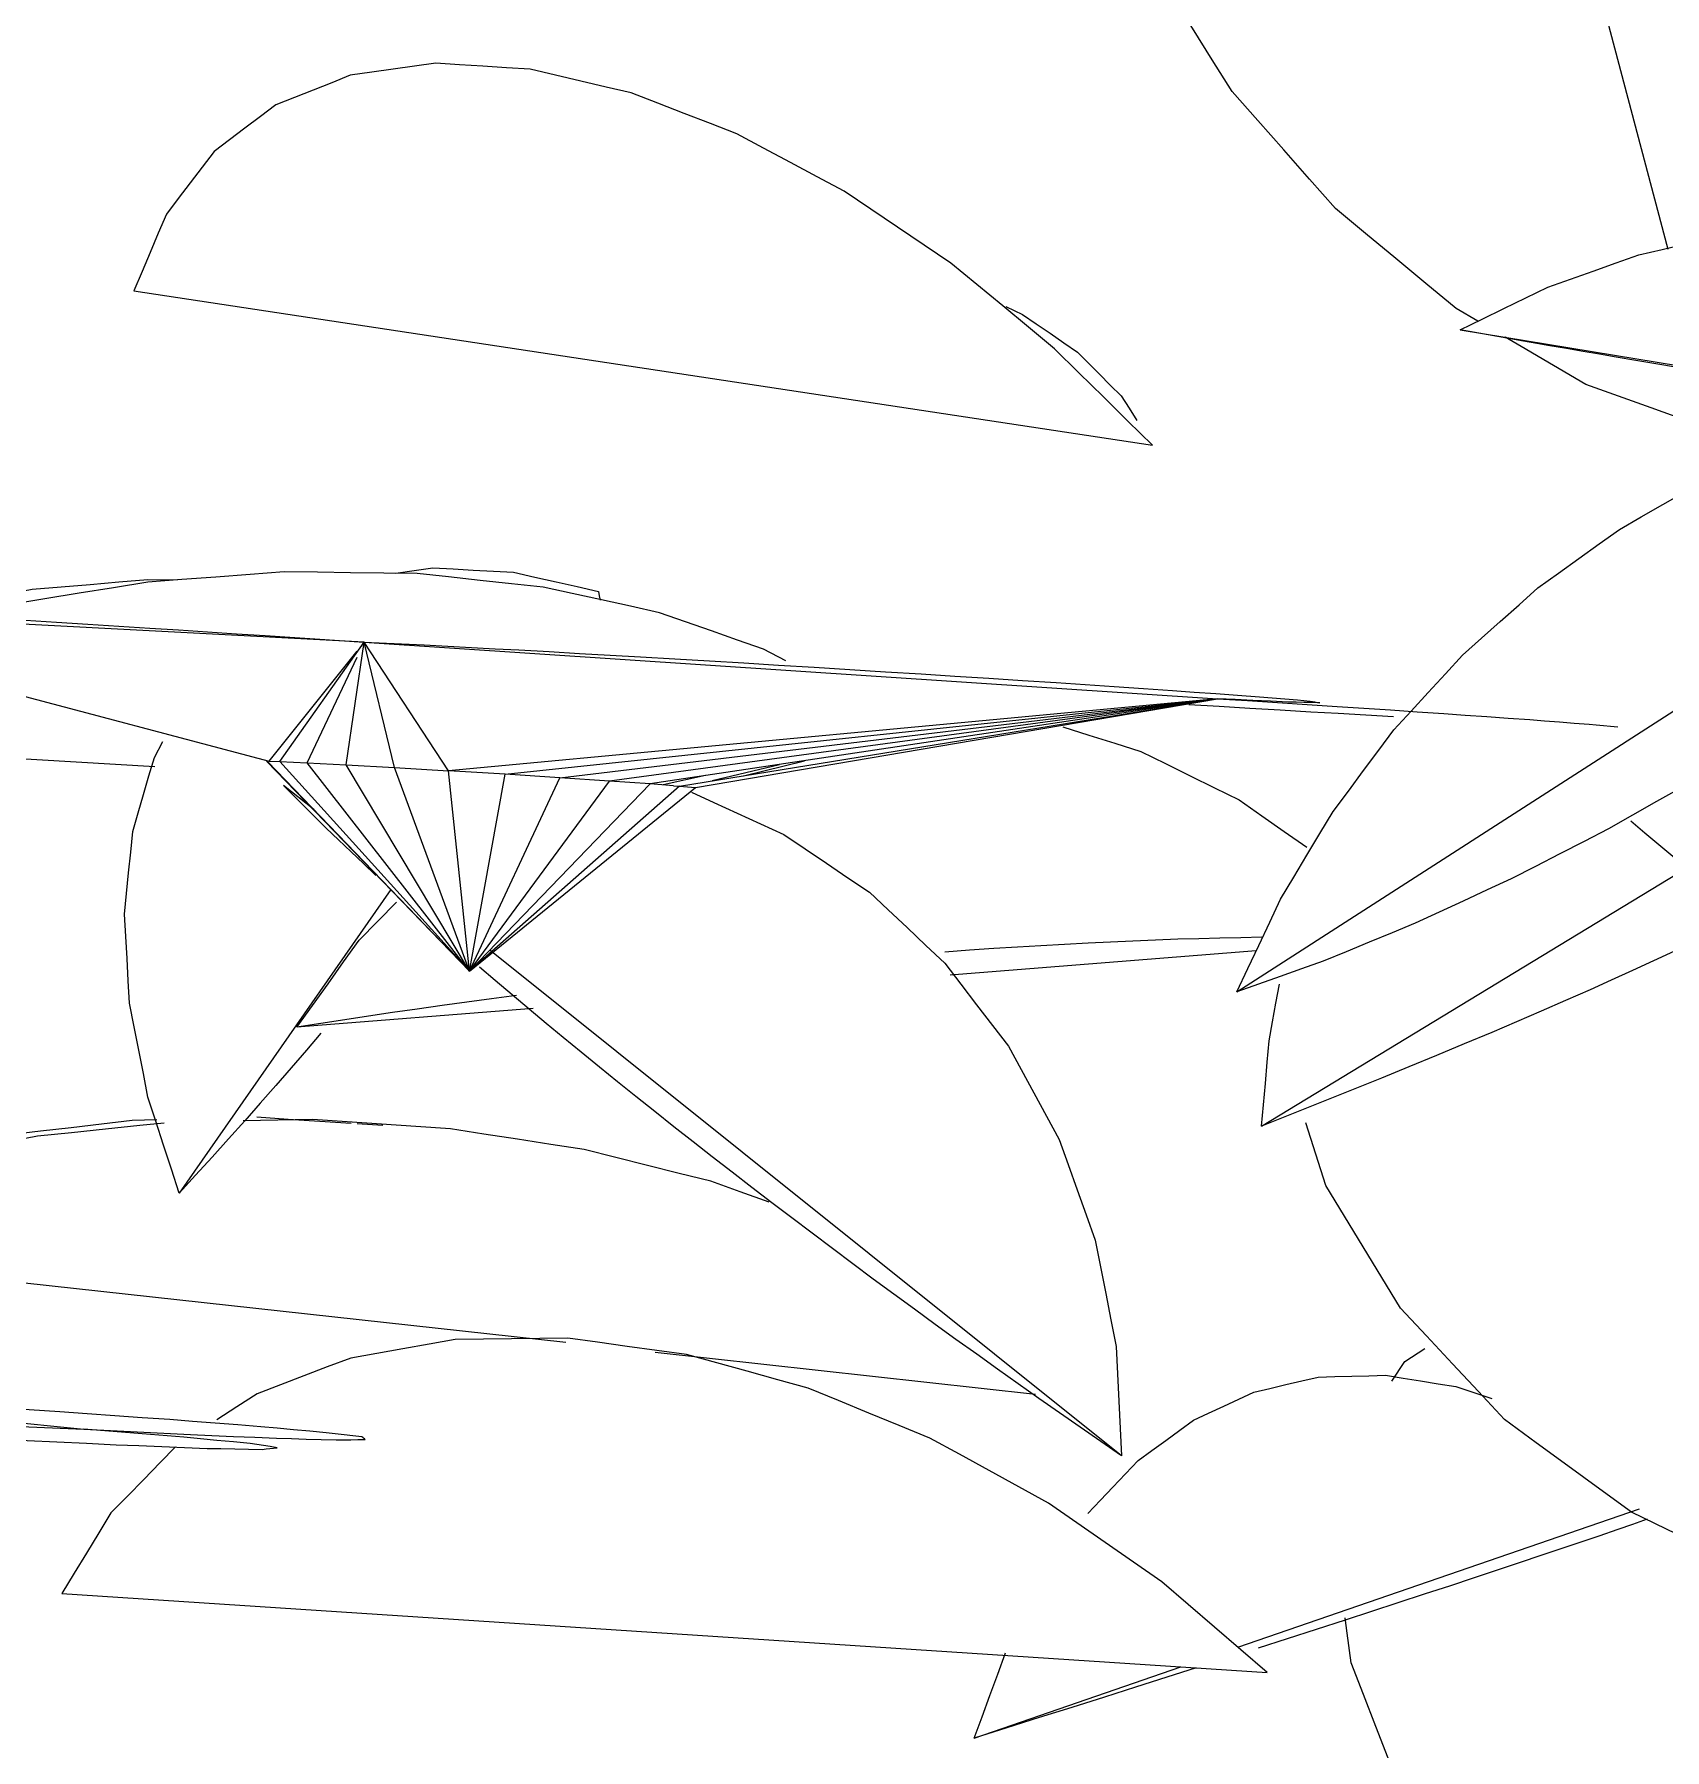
# Model space of a CAD drawing. Header units: metres. Extents: x 13.9 to 26.7, y -0.2 to 3.2.
# Drawn here: x 17.3072 to 17.3704, y 2.7851 to 2.8517 of the extents above; entities that cross this region are included whole.
import ezdxf

# ---------------------------------------------------------------- set-up
doc = ezdxf.new("R2010")
doc.units = ezdxf.units.M
doc.layers.add('Importações nas famílias', color=10, linetype='Continuous', lineweight=5)
doc.layers.add('Vegetação', color=7, linetype='Continuous', lineweight=5)

# ---------------------------------------------------------------- blocks, each defined once
blk = doc.blocks.new('Planta_pergolado_12200 - plantas pergolado_skp_Component_17-V1812-Corte 1')
at = {"layer": 'Importações nas famílias'}
for p in [(17.281446, 2.798818), (17.293913, 2.799116)]:
    blk.add_line(p, (17.30908, 2.797577), dxfattribs=at)
at = {"layer": 'Importações nas famílias', "flags": 128}
for points in [[(17.308149, 2.798252), (17.306968, 2.798329), (17.305787, 2.798407), (17.304606, 2.798484), (17.303425, 2.798561)], [(17.31242, 2.797949), (17.311352, 2.798025), (17.310284, 2.7981), (17.309217, 2.798176), (17.308149, 2.798252)], [(17.315946, 2.797673), (17.315065, 2.797742), (17.314183, 2.797811), (17.313302, 2.79788), (17.31242, 2.797949)], [(17.305733, 2.797201), (17.306886, 2.797144), (17.308038, 2.797088), (17.309191, 2.797031), (17.310344, 2.796974)], [(17.30908, 2.797577), (17.310115, 2.797525), (17.31115, 2.797473), (17.312185, 2.797421), (17.313219, 2.797369)], [(17.312962, 2.797268), (17.311992, 2.797345), (17.311021, 2.797422), (17.310051, 2.797499), (17.30908, 2.797577)], [(17.315536, 2.797022), (17.314893, 2.797084), (17.314249, 2.797145), (17.313606, 2.797207), (17.312962, 2.797268)], [(17.313219, 2.797369), (17.314055, 2.797334), (17.31489, 2.797299), (17.315725, 2.797263), (17.31656, 2.797228)], [(17.318488, 2.797443), (17.317853, 2.797501), (17.317217, 2.797558), (17.316582, 2.797616), (17.315946, 2.797673)], [(17.31656, 2.797228), (17.317139, 2.797212), (17.317717, 2.797196), (17.318295, 2.79718), (17.318874, 2.797164)], [(17.319872, 2.797275), (17.319526, 2.797317), (17.31918, 2.797359), (17.318834, 2.797401), (17.318488, 2.797443)], [(17.320004, 2.797179), (17.319971, 2.797203), (17.319938, 2.797227), (17.319905, 2.797251), (17.319872, 2.797275)], [(17.310344, 2.796974), (17.311225, 2.79694), (17.312107, 2.796905), (17.312988, 2.79687), (17.31387, 2.796835)], [(17.31387, 2.796835), (17.314405, 2.796826), (17.31494, 2.796816), (17.315475, 2.796806), (17.31601, 2.796796)], [(17.316582, 2.796861), (17.31632, 2.796901), (17.316059, 2.796941), (17.315798, 2.796982), (17.315536, 2.797022)], [(17.31601, 2.796796), (17.316153, 2.796812), (17.316296, 2.796828), (17.316439, 2.796845), (17.316582, 2.796861)], [(17.318874, 2.797164), (17.319156, 2.797167), (17.319439, 2.797171), (17.319721, 2.797175), (17.320004, 2.797179)]]:
    blk.add_lwpolyline(points, dxfattribs=at)
blk = doc.blocks.new('Planta_pergolado_12200 - plantas pergolado_skp_Component_16-V1813-Corte 1')
blk.add_blockref('Planta_pergolado_12200 - plantas pergolado_skp_Component_17-V1812-Corte 1', (0, 0))
blk = doc.blocks.new('Planta_pergolado_12200 - plantas pergolado_skp_Component_12-V1814-Corte 1')
at = {"layer": 'Importações nas famílias'}
blk.add_line((17.362475, 2.840235), (17.372153, 2.838636), dxfattribs=at)
at = {"layer": 'Importações nas famílias', "flags": 128}
for points in [[(17.369404, 2.843139), (17.370311, 2.843352), (17.371218, 2.843566), (17.372125, 2.843779), (17.373032, 2.843993)], [(17.373032, 2.843993), (17.373953, 2.844103), (17.374874, 2.844213), (17.375777, 2.844321)], [(17.365872, 2.841882), (17.366755, 2.842196), (17.367638, 2.84251), (17.368521, 2.842825), (17.369404, 2.843139)], [(17.362475, 2.840235), (17.363324, 2.840647), (17.364173, 2.841058), (17.365023, 2.84147), (17.365872, 2.841882)], [(17.363918, 2.839972), (17.363557, 2.840038), (17.363196, 2.840103), (17.362836, 2.840169), (17.362475, 2.840235)], [(17.365952, 2.839614), (17.365444, 2.839703), (17.364935, 2.839793), (17.364426, 2.839882), (17.363918, 2.839972)], [(17.368531, 2.839171), (17.367886, 2.839282), (17.367242, 2.839392), (17.366597, 2.839503), (17.365952, 2.839614)], [(17.371593, 2.838652), (17.370827, 2.838782), (17.370062, 2.838911), (17.369296, 2.839041), (17.368531, 2.839171)]]:
    blk.add_lwpolyline(points, dxfattribs=at)
blk = doc.blocks.new('Planta_pergolado_12200 - plantas pergolado_skp_Component_12-V1807-Corte 1')
at = {"layer": 'Importações nas famílias'}
blk.add_line((17.18641, 2.783182), (17.223054, 2.806752), dxfattribs=at)
at = {"layer": 'Importações nas famílias', "flags": 128}
for points in [[(17.21551, 2.806493), (17.216453, 2.806578), (17.217396, 2.806662), (17.218339, 2.806747), (17.219282, 2.806831)], [(17.219282, 2.806831), (17.220225, 2.806811), (17.221168, 2.806791), (17.222111, 2.806772), (17.223054, 2.806752)], [(17.223054, 2.806752), (17.222717, 2.806293), (17.222381, 2.805834), (17.222044, 2.805375), (17.221707, 2.804916)], [(17.21178, 2.805743), (17.212712, 2.80593), (17.213645, 2.806118), (17.214578, 2.806306), (17.21551, 2.806493)], [(17.208132, 2.804588), (17.209044, 2.804877), (17.209956, 2.805165), (17.210868, 2.805454), (17.21178, 2.805743)], [(17.204608, 2.803041), (17.205489, 2.803428), (17.20637, 2.803815), (17.207251, 2.804201), (17.208132, 2.804588)], [(17.221707, 2.804916), (17.22124, 2.804409), (17.220773, 2.803901), (17.220306, 2.803394), (17.219838, 2.802887)], [(17.201247, 2.80112), (17.202087, 2.8016), (17.202928, 2.802081), (17.203768, 2.802561), (17.204608, 2.803041)], [(17.219838, 2.802887), (17.219251, 2.802343), (17.218665, 2.8018), (17.218078, 2.801256), (17.217491, 2.800713)], [(17.198086, 2.798846), (17.198876, 2.799414), (17.199666, 2.799983), (17.200457, 2.800552), (17.201247, 2.80112)], [(17.217491, 2.800713), (17.216798, 2.800146), (17.216105, 2.799579), (17.215412, 2.799012), (17.21472, 2.798445)], [(17.195159, 2.796244), (17.195891, 2.796894), (17.196623, 2.797545), (17.197354, 2.798195), (17.198086, 2.798846)], [(17.21472, 2.798445), (17.213937, 2.797867), (17.213155, 2.79729), (17.212372, 2.796713), (17.21159, 2.796135)], [(17.192501, 2.793343), (17.193166, 2.794068), (17.19383, 2.794793), (17.194495, 2.795518), (17.195159, 2.796244)], [(17.21159, 2.796135), (17.210736, 2.795562), (17.209883, 2.794988), (17.209029, 2.794414), (17.208175, 2.79384)], [(17.19014, 2.790175), (17.19073, 2.790967), (17.19132, 2.791759), (17.191911, 2.792551), (17.192501, 2.793343)], [(17.208175, 2.79384), (17.20727, 2.793282), (17.206365, 2.792725), (17.20546, 2.792168), (17.204556, 2.791611)], [(17.204556, 2.791611), (17.203621, 2.791084), (17.202686, 2.790556), (17.201751, 2.790029), (17.200816, 2.789502)], [(17.188102, 2.786776), (17.188611, 2.787625), (17.189121, 2.788475), (17.18963, 2.789325), (17.19014, 2.790175)], [(17.200816, 2.789502), (17.199873, 2.789016), (17.19893, 2.788531), (17.197987, 2.788046), (17.197044, 2.787561)], [(17.197044, 2.787561), (17.196115, 2.78713), (17.195186, 2.786698), (17.194257, 2.786267), (17.193328, 2.785835)], [(17.18641, 2.783182), (17.186833, 2.784081), (17.187256, 2.784979), (17.187679, 2.785877), (17.188102, 2.786776)], [(17.193328, 2.785835), (17.192435, 2.785467), (17.191542, 2.7851), (17.190648, 2.784732), (17.189755, 2.784364)], [(17.189755, 2.784364), (17.188919, 2.784069), (17.188083, 2.783773), (17.187246, 2.783478), (17.18641, 2.783182)]]:
    blk.add_lwpolyline(points, dxfattribs=at)
blk = doc.blocks.new('Planta_pergolado_12200 - plantas pergolado_skp_Component_16-V1819-Corte 1')
for name, p in [('Planta_pergolado_12200 - plantas pergolado_skp_Component_12-V1814-Corte 1', (0, 0)), ('Planta_pergolado_12200 - plantas pergolado_skp_Component_12-V1807-Corte 1', (0.167408, 0.031369))]:
    blk.add_blockref(name, p)
blk = doc.blocks.new('Planta_pergolado_12200 - plantas pergolado_skp_Component_12-V1841-Corte 1')
at = {"layer": 'Importações nas famílias'}
for p, q in [((17.311823, 2.823639), (17.312155, 2.824257)), ((17.320994, 2.818514), (17.312787, 2.806733)), ((17.318285, 2.812942), (17.317728, 2.812281))]:
    blk.add_line(p, q, dxfattribs=at)
at = {"layer": 'Importações nas famílias', "flags": 128}
for points in [[(17.321183, 2.830794), (17.321905, 2.830894), (17.322627, 2.830995)], [(17.322627, 2.830995), (17.323409, 2.830952), (17.324192, 2.830909), (17.324974, 2.830866), (17.325756, 2.830823)], [(17.325756, 2.830823), (17.32658, 2.830638), (17.327404, 2.830453), (17.328227, 2.830268), (17.329051, 2.830082)], [(17.329051, 2.830082), (17.329081, 2.829914), (17.32911, 2.829746)], [(17.310986, 2.820768), (17.311196, 2.821486), (17.311405, 2.822204), (17.311614, 2.822921), (17.311823, 2.823639)], [(17.310663, 2.817564), (17.310744, 2.818365), (17.310825, 2.819166), (17.310906, 2.819967), (17.310986, 2.820768)], [(17.310861, 2.814102), (17.310811, 2.814967), (17.310762, 2.815833), (17.310713, 2.816698), (17.310663, 2.817564)], [(17.311574, 2.810463), (17.311396, 2.811373), (17.311217, 2.812282), (17.311039, 2.813192), (17.310861, 2.814102)], [(17.317728, 2.812281), (17.317129, 2.811596), (17.316529, 2.810911), (17.31593, 2.810226), (17.31533, 2.809541)], [(17.312787, 2.806733), (17.312484, 2.807665), (17.312181, 2.808598), (17.311877, 2.80953), (17.311574, 2.810463)], [(17.31533, 2.809541), (17.314694, 2.808839), (17.314059, 2.808137), (17.313423, 2.807435), (17.312787, 2.806733)]]:
    blk.add_lwpolyline(points, dxfattribs=at)
blk = doc.blocks.new('Planta_pergolado_12200 - plantas pergolado_skp_Component_12-V1842-Corte 1')
at = {"layer": 'Importações nas famílias'}
for p, q in [((17.318012, 2.821614), (17.316834, 2.822556)), ((17.349333, 2.796548), (17.324829, 2.816158)), ((17.325038, 2.81498), (17.324431, 2.815507))]:
    blk.add_line(p, q, dxfattribs=at)
at = {"layer": 'Importações nas famílias', "flags": 128}
for points in [[(17.318484, 2.820895), (17.318072, 2.821311), (17.317659, 2.821726), (17.317247, 2.822141), (17.316834, 2.822556)], [(17.332656, 2.822287), (17.33353, 2.821888), (17.334435, 2.821475), (17.33534, 2.821062), (17.336245, 2.820649)], [(17.320417, 2.819065), (17.319933, 2.819523), (17.31945, 2.81998), (17.318967, 2.820438), (17.318484, 2.820895)], [(17.336245, 2.820649), (17.337073, 2.820091), (17.337901, 2.819533), (17.338729, 2.818975), (17.339557, 2.818416)], [(17.339557, 2.818416), (17.340289, 2.817726), (17.341021, 2.817036), (17.341752, 2.816346), (17.342484, 2.815656)], [(17.342484, 2.815656), (17.343102, 2.81485), (17.34372, 2.814045), (17.344338, 2.813239), (17.344957, 2.812433)], [(17.327676, 2.812771), (17.327017, 2.813324), (17.326357, 2.813876), (17.325698, 2.814428), (17.325038, 2.81498)], [(17.330495, 2.810483), (17.32979, 2.811055), (17.329086, 2.811627), (17.328381, 2.812199), (17.327676, 2.812771)], [(17.344957, 2.812433), (17.345447, 2.81153), (17.345937, 2.810628), (17.346427, 2.809725), (17.346917, 2.808823)], [(17.333461, 2.808142), (17.33272, 2.808727), (17.331978, 2.809313), (17.331236, 2.809898), (17.330495, 2.810483)], [(17.346917, 2.808823), (17.347268, 2.807844), (17.347618, 2.806866), (17.347969, 2.805888), (17.34832, 2.80491)], [(17.336544, 2.805773), (17.335773, 2.806365), (17.335002, 2.806957), (17.334232, 2.80755), (17.333461, 2.808142)], [(17.339707, 2.803403), (17.338916, 2.803995), (17.338125, 2.804588), (17.337334, 2.80518), (17.336544, 2.805773)], [(17.34832, 2.80491), (17.348523, 2.803879), (17.348726, 2.802848), (17.348928, 2.801817), (17.349131, 2.800786)], [(17.342917, 2.801058), (17.342115, 2.801644), (17.341312, 2.802231), (17.34051, 2.802817), (17.339707, 2.803403)], [(17.346138, 2.798765), (17.345333, 2.799338), (17.344527, 2.799911), (17.343722, 2.800485), (17.342917, 2.801058)], [(17.349131, 2.800786), (17.349182, 2.799726), (17.349232, 2.798667), (17.349283, 2.797607), (17.349333, 2.796548)], [(17.349333, 2.796548), (17.348534, 2.797102), (17.347735, 2.797656), (17.346936, 2.798211), (17.346138, 2.798765)]]:
    blk.add_lwpolyline(points, dxfattribs=at)
blk = doc.blocks.new('Planta_pergolado_12200 - plantas pergolado_skp_Component_12-V1843-Corte 1')
at = {"layer": 'Importações nas famílias'}
for p, q in [((17.354562, 2.816133), (17.342689, 2.815187)), ((17.326515, 2.813899), (17.317351, 2.813169)), ((17.325876, 2.814405), (17.324897, 2.814281))]:
    blk.add_line(p, q, dxfattribs=at)
at = {"layer": 'Importações nas famílias', "flags": 128}
for points in [[(17.347068, 2.824828), (17.348076, 2.824509), (17.349083, 2.82419), (17.35009, 2.823871)], [(17.35009, 2.823871), (17.351043, 2.8234), (17.351996, 2.82293), (17.352949, 2.82246), (17.353902, 2.82199)], [(17.353902, 2.82199), (17.354777, 2.82138), (17.355653, 2.82077), (17.356529, 2.82016)], [(17.319765, 2.816552), (17.320492, 2.81729), (17.321218, 2.818028)], [(17.317351, 2.813169), (17.317955, 2.814015), (17.318558, 2.814861), (17.319161, 2.815707), (17.319765, 2.816552)], [(17.351521, 2.816585), (17.350651, 2.816549), (17.349781, 2.816513), (17.348912, 2.816476), (17.348042, 2.81644)], [(17.354784, 2.816661), (17.353968, 2.816642), (17.353153, 2.816623), (17.352337, 2.816604), (17.351521, 2.816585)], [(17.344384, 2.816229), (17.343436, 2.81616), (17.342487, 2.816091)], [(17.348042, 2.81644), (17.347127, 2.816387), (17.346213, 2.816335), (17.345299, 2.816282), (17.344384, 2.816229)], [(17.324897, 2.814281), (17.323939, 2.814147), (17.32298, 2.814012), (17.322022, 2.813878), (17.321063, 2.813744)], [(17.321063, 2.813744), (17.320135, 2.8136), (17.319207, 2.813457), (17.318279, 2.813313), (17.317351, 2.813169)]]:
    blk.add_lwpolyline(points, dxfattribs=at)
blk = doc.blocks.new('Planta_pergolado_12200 - plantas pergolado_skp_Component_17-V1845-Corte 1')
at = {"layer": 'Importações nas famílias'}
for p, q in [((17.293551, 2.829521), (17.316278, 2.823492)), ((17.319965, 2.828106), (17.293551, 2.829521)), ((17.316693, 2.82348), (17.319965, 2.828106)), ((17.319259, 2.823351), (17.319965, 2.828106)), ((17.319965, 2.828106), (17.353058, 2.82592)), ((17.323234, 2.82312), (17.319965, 2.828106)), ((17.321131, 2.823244), (17.319965, 2.828106)), ((17.316278, 2.823492), (17.319693, 2.827765)), ((17.317746, 2.823431), (17.319693, 2.827532)), ((17.353058, 2.82592), (17.323234, 2.82312)), ((17.325424, 2.822985), (17.353058, 2.82592)), ((17.327552, 2.822849), (17.353058, 2.82592)), ((17.353058, 2.82592), (17.329473, 2.822721)), ((17.353058, 2.82592), (17.331056, 2.822611)), ((17.332193, 2.822525), (17.353058, 2.82592)), ((17.332807, 2.82247), (17.353058, 2.82592)), ((17.324044, 2.815344), (17.316174, 2.823495)), ((17.324044, 2.815344), (17.316223, 2.823474)), ((17.316278, 2.823492), (17.316693, 2.82348)), ((17.324044, 2.815344), (17.316693, 2.82348)), ((17.316693, 2.82348), (17.317746, 2.823431)), ((17.324044, 2.815344), (17.317746, 2.823431)), ((17.317746, 2.823431), (17.319259, 2.823351)), ((17.324044, 2.815344), (17.319259, 2.823351)), ((17.319259, 2.823351), (17.321131, 2.823244)), ((17.324044, 2.815344), (17.321131, 2.823244)), ((17.321131, 2.823244), (17.323234, 2.82312)), ((17.336078, 2.823356), (17.333461, 2.822732)), ((17.334672, 2.822928), (17.337039, 2.823511)), ((17.325424, 2.822985), (17.323234, 2.82312)), ((17.324044, 2.815344), (17.323234, 2.82312)), ((17.324044, 2.815344), (17.325424, 2.822985)), ((17.324044, 2.815344), (17.327552, 2.822849)), ((17.324044, 2.815344), (17.329473, 2.822721)), ((17.324044, 2.815344), (17.331056, 2.822611)), ((17.332193, 2.822525), (17.324044, 2.815344)), ((17.327552, 2.822849), (17.325424, 2.822985)), ((17.329473, 2.822721), (17.327552, 2.822849)), ((17.331056, 2.822611), (17.329473, 2.822721)), ((17.331965, 2.822542), (17.331056, 2.822611)), ((17.333205, 2.822934), (17.33156, 2.822573)), ((17.331965, 2.822542), (17.332193, 2.822525)), ((17.332193, 2.822525), (17.332807, 2.82247)), ((17.324044, 2.815344), (17.332807, 2.82247))]:
    blk.add_line(p, q, dxfattribs=at)
at = {"layer": 'Importações nas famílias', "flags": 128}
for points in [[(17.306829, 2.828963), (17.308032, 2.828887), (17.309236, 2.828812), (17.310439, 2.828736), (17.311642, 2.82866)], [(17.311642, 2.82866), (17.312762, 2.828587), (17.313883, 2.828514), (17.315003, 2.828441), (17.316123, 2.828368)], [(17.316123, 2.828368), (17.317083, 2.828302), (17.318044, 2.828237), (17.319005, 2.828171), (17.319965, 2.828106)], [(17.319965, 2.828106), (17.320545, 2.82808), (17.321125, 2.828055), (17.321705, 2.828029), (17.322285, 2.828004)], [(17.322285, 2.828004), (17.323204, 2.827956), (17.324123, 2.827908), (17.325042, 2.827859), (17.325961, 2.827811)], [(17.325961, 2.827811), (17.32714, 2.827744), (17.328319, 2.827677), (17.329498, 2.82761), (17.330677, 2.827544)], [(17.330677, 2.827544), (17.332016, 2.827464), (17.333355, 2.827384), (17.334693, 2.827304), (17.336032, 2.827224)], [(17.336032, 2.827224), (17.337416, 2.827138), (17.338799, 2.827053), (17.340183, 2.826967), (17.341567, 2.826881)], [(17.341567, 2.826881), (17.342877, 2.826796), (17.344188, 2.826711), (17.345499, 2.826627), (17.346809, 2.826542)], [(17.346809, 2.826542), (17.347935, 2.826466), (17.34906, 2.826389), (17.350186, 2.826313), (17.351311, 2.826237)], [(17.351311, 2.826237), (17.352155, 2.826176), (17.352999, 2.826115), (17.353844, 2.826053), (17.354688, 2.825992)], [(17.353058, 2.82592), (17.354221, 2.825845), (17.355384, 2.82577), (17.356547, 2.825695), (17.35771, 2.825621)], [(17.3558, 2.82579), (17.355114, 2.825823), (17.354429, 2.825855), (17.353743, 2.825887), (17.353058, 2.82592)], [(17.354688, 2.825992), (17.355179, 2.825951), (17.355669, 2.82591), (17.35616, 2.825869), (17.356651, 2.825828)], [(17.356651, 2.825828), (17.356746, 2.825811), (17.356841, 2.825793), (17.356937, 2.825776), (17.357032, 2.825759)], [(17.356679, 2.8254), (17.355497, 2.825471), (17.354315, 2.825542), (17.353133, 2.825612), (17.351952, 2.825683)], [(17.357032, 2.825759), (17.356724, 2.825767), (17.356416, 2.825774), (17.356108, 2.825782), (17.3558, 2.82579)], [(17.359887, 2.825216), (17.358818, 2.825278), (17.357748, 2.825339), (17.356679, 2.8254)], [(17.35771, 2.825621), (17.358743, 2.825552), (17.359776, 2.825482), (17.360809, 2.825413), (17.361842, 2.825344)], [(17.361842, 2.825344), (17.362675, 2.825285), (17.363507, 2.825227), (17.36434, 2.825168), (17.365172, 2.825109)], [(17.365172, 2.825109), (17.365748, 2.825065), (17.366323, 2.82502), (17.366898, 2.824976), (17.367474, 2.824932)], [(17.367474, 2.824932), (17.367753, 2.824905), (17.368032, 2.824878), (17.368311, 2.824851), (17.368589, 2.824824)]]:
    blk.add_lwpolyline(points, dxfattribs=at)
blk = doc.blocks.new('Planta_pergolado_12200 - plantas pergolado_skp_Component_16-V1846-Corte 1')
for name in ['Planta_pergolado_12200 - plantas pergolado_skp_Component_12-V1841-Corte 1', 'Planta_pergolado_12200 - plantas pergolado_skp_Component_17-V1845-Corte 1', 'Planta_pergolado_12200 - plantas pergolado_skp_Component_12-V1843-Corte 1', 'Planta_pergolado_12200 - plantas pergolado_skp_Component_12-V1842-Corte 1']:
    blk.add_blockref(name, (0, 0))
blk = doc.blocks.new('Planta_pergolado_12200 - plantas pergolado_skp_-3067462-Corte 1')
for name in ['Planta_pergolado_12200 - plantas pergolado_skp_Component_16-V1819-Corte 1', 'Planta_pergolado_12200 - plantas pergolado_skp_Component_16-V1846-Corte 1', 'Planta_pergolado_12200 - plantas pergolado_skp_Component_16-V1813-Corte 1']:
    blk.add_blockref(name, (0, 0))
blk = doc.blocks.new('Planta_pergolado_12200 - plantas pergolado_skp_Component_12-V2038-Corte 1')
at = {"layer": 'Importações nas famílias'}
for p, q in [((17.310956, 2.809569), (17.31192, 2.809594)), ((17.319693, 2.809437), (17.32068, 2.809373)), ((17.296271, 2.806131), (17.297297, 2.806588)), ((17.297482, 2.806548), (17.29641, 2.806101)), ((17.295715, 2.804482), (17.327782, 2.800948)), ((17.33125, 2.800566), (17.345999, 2.798941))]:
    blk.add_line(p, q, dxfattribs=at)
at = {"layer": 'Importações nas famílias', "flags": 128}
for points in [[(17.306227, 2.809006), (17.307409, 2.809147), (17.308592, 2.809288), (17.309774, 2.809429), (17.310956, 2.809569)], [(17.312197, 2.809452), (17.311254, 2.809354), (17.309932, 2.809217), (17.308609, 2.80908), (17.307287, 2.808942)], [(17.317959, 2.809589), (17.316613, 2.809564), (17.315267, 2.80954)], [(17.315792, 2.809692), (17.317014, 2.809612), (17.318236, 2.809532), (17.319458, 2.809452)], [(17.323309, 2.809231), (17.321971, 2.80932), (17.320634, 2.80941), (17.319296, 2.809499), (17.317959, 2.809589)], [(17.328501, 2.808427), (17.327203, 2.808628), (17.325905, 2.808829), (17.324607, 2.80903), (17.323309, 2.809231)], [(17.301657, 2.808009), (17.3028, 2.808258), (17.303942, 2.808507), (17.305085, 2.808757), (17.306227, 2.809006)], [(17.307287, 2.808942), (17.306019, 2.808695), (17.304752, 2.808448), (17.303484, 2.808201), (17.302216, 2.807953)], [(17.297297, 2.806588), (17.298387, 2.806943), (17.299477, 2.807298), (17.300567, 2.807653), (17.301657, 2.808009)], [(17.302216, 2.807953), (17.301032, 2.807602), (17.299849, 2.807251), (17.298665, 2.806899), (17.297482, 2.806548)], [(17.333413, 2.807196), (17.332185, 2.807503), (17.330957, 2.807811), (17.329729, 2.808119), (17.328501, 2.808427)], [(17.335671, 2.806381), (17.334542, 2.806788), (17.333413, 2.807196)]]:
    blk.add_lwpolyline(points, dxfattribs=at)
blk = doc.blocks.new('Planta_pergolado_12200 - plantas pergolado_skp_Component_12-V2041-Corte 1')
at = {"layer": 'Importações nas famílias'}
for p, q in [((17.353847, 2.789119), (17.369426, 2.794493)), ((17.343628, 2.785593), (17.351636, 2.788355))]:
    blk.add_line(p, q, dxfattribs=at)
at = {"layer": 'Importações nas famílias', "flags": 128}
for points in [[(17.35447, 2.799015), (17.355093, 2.799161), (17.355716, 2.799306), (17.356339, 2.799452), (17.356962, 2.799597)], [(17.356962, 2.799597), (17.357618, 2.799616), (17.358273, 2.799634), (17.358928, 2.799653), (17.359583, 2.799671)], [(17.359583, 2.799671), (17.360263, 2.799562), (17.360943, 2.799453), (17.361623, 2.799344), (17.362303, 2.799236)], [(17.362303, 2.799236), (17.363001, 2.799001), (17.363698, 2.798766)], [(17.352134, 2.797931), (17.352718, 2.798202), (17.353302, 2.798473), (17.353886, 2.798744), (17.35447, 2.799015)], [(17.34998, 2.796358), (17.350519, 2.796751), (17.351057, 2.797145), (17.351596, 2.797538), (17.352134, 2.797931)], [(17.348032, 2.794312), (17.348519, 2.794823), (17.349006, 2.795335), (17.349493, 2.795846), (17.34998, 2.796358)], [(17.369724, 2.794083), (17.369158, 2.793883), (17.368592, 2.793684)], [(17.368592, 2.793684), (17.367856, 2.793434), (17.367121, 2.793184), (17.366385, 2.792934), (17.365649, 2.792684)], [(17.365649, 2.792684), (17.364761, 2.792389), (17.363873, 2.792095), (17.362985, 2.7918), (17.362097, 2.791505)], [(17.362097, 2.791505), (17.361077, 2.791172), (17.360057, 2.790839), (17.359037, 2.790506), (17.358018, 2.790173)], [(17.358018, 2.790173), (17.35689, 2.78981), (17.355763, 2.789447), (17.354635, 2.789084)], [(17.343628, 2.785593), (17.34393, 2.786419), (17.344233, 2.787246), (17.344536, 2.788073), (17.344838, 2.788899)], [(17.352235, 2.788316), (17.351091, 2.787952), (17.349882, 2.787567), (17.348674, 2.787182)], [(17.348674, 2.787182), (17.347412, 2.786785), (17.346151, 2.786387), (17.344889, 2.78599), (17.343628, 2.785593)]]:
    blk.add_lwpolyline(points, dxfattribs=at)
blk = doc.blocks.new('Planta_pergolado_12200 - plantas pergolado_skp_Component_17-V2042-Corte 1')
at = {"layer": 'Importações nas famílias'}
for p, q in [((17.360324, 2.800207), (17.361107, 2.800703)), ((17.359827, 2.799435), (17.360324, 2.800207))]:
    blk.add_line(p, q, dxfattribs=at)
at = {"layer": 'Importações nas famílias', "flags": 128}
for points in [[(17.35825, 2.788512), (17.358095, 2.789666), (17.358015, 2.79026)], [(17.360156, 2.783584), (17.35968, 2.784816), (17.359203, 2.786048), (17.358727, 2.78728), (17.35825, 2.788512)]]:
    blk.add_lwpolyline(points, dxfattribs=at)
blk = doc.blocks.new('Planta_pergolado_12200 - plantas pergolado_skp_Component_16-V2043-Corte 1')
for name in ['Planta_pergolado_12200 - plantas pergolado_skp_Component_12-V2038-Corte 1', 'Planta_pergolado_12200 - plantas pergolado_skp_Component_17-V2042-Corte 1', 'Planta_pergolado_12200 - plantas pergolado_skp_Component_12-V2041-Corte 1']:
    blk.add_blockref(name, (0, 0))
blk = doc.blocks.new('Planta_pergolado_12200 - plantas pergolado_skp_Component_12-V2055-Corte 1')
at = {"layer": 'Importações nas famílias'}
for p, q in [((17.311031, 2.841741), (17.350541, 2.83575)), ((17.344849, 2.841132), (17.345493, 2.840828))]:
    blk.add_line(p, q, dxfattribs=at)
at = {"layer": 'Importações nas famílias', "flags": 128}
for points in [[(17.322739, 2.85057), (17.32191, 2.850454), (17.321081, 2.850338), (17.320253, 2.850221), (17.319424, 2.850105)], [(17.3264, 2.85034), (17.325485, 2.850398), (17.324569, 2.850455), (17.323654, 2.850513), (17.322739, 2.85057)], [(17.319424, 2.850105), (17.318701, 2.849817), (17.317979, 2.84953), (17.317256, 2.849242), (17.316534, 2.848954)], [(17.330323, 2.84942), (17.329342, 2.84965), (17.328362, 2.84988), (17.327381, 2.85011), (17.3264, 2.85034)], [(17.334415, 2.847831), (17.333392, 2.848229), (17.332369, 2.848626), (17.331346, 2.849023), (17.330323, 2.84942)], [(17.316534, 2.848954), (17.315934, 2.848502), (17.315335, 2.84805), (17.314736, 2.847598), (17.314136, 2.847146)], [(17.33858, 2.845611), (17.337539, 2.846166), (17.336497, 2.846721), (17.335456, 2.847276), (17.334415, 2.847831)], [(17.314136, 2.847146), (17.313674, 2.84654), (17.313212, 2.845935), (17.31275, 2.845329), (17.312288, 2.844723)], [(17.34272, 2.842812), (17.341685, 2.843512), (17.34065, 2.844211), (17.339615, 2.844911), (17.33858, 2.845611)], [(17.312288, 2.844723), (17.311973, 2.843977), (17.311659, 2.843232), (17.311345, 2.842487), (17.311031, 2.841741)], [(17.346738, 2.839499), (17.345734, 2.840327), (17.344729, 2.841155), (17.343725, 2.841983), (17.34272, 2.842812)], [(17.345493, 2.840828), (17.346029, 2.840462), (17.346565, 2.840096), (17.347101, 2.83973), (17.347638, 2.839364)], [(17.350541, 2.83575), (17.34959, 2.836687), (17.348639, 2.837624), (17.347689, 2.838561), (17.346738, 2.839499)], [(17.347638, 2.839364), (17.34806, 2.838939), (17.348482, 2.838514), (17.348904, 2.838089), (17.349326, 2.837664)], [(17.349326, 2.837664), (17.34963, 2.837186), (17.349933, 2.836707)]]:
    blk.add_lwpolyline(points, dxfattribs=at)
blk = doc.blocks.new('Planta_pergolado_12200 - plantas pergolado_skp_Component_17-V2058-Corte 1')
at = {"layer": 'Importações nas famílias'}
for p, q in [((17.362642, 2.873171), (17.370534, 2.843364)), ((17.363158, 2.840566), (17.362318, 2.841058))]:
    blk.add_line(p, q, dxfattribs=at)
at = {"layer": 'Importações nas famílias', "flags": 128}
for points in [[(17.353625, 2.849482), (17.35286, 2.850707), (17.352094, 2.851933), (17.351329, 2.853159), (17.350563, 2.854385)], [(17.357635, 2.844936), (17.356632, 2.846072), (17.35563, 2.847209), (17.354628, 2.848345), (17.353625, 2.849482)], [(17.362318, 2.841058), (17.361147, 2.842027), (17.359976, 2.842997), (17.358805, 2.843966), (17.357635, 2.844936)], [(17.367355, 2.838112), (17.366096, 2.838848), (17.364836, 2.839585), (17.364216, 2.839947)], [(17.371985, 2.836449), (17.371142, 2.836752), (17.36988, 2.837205), (17.368618, 2.837658), (17.367355, 2.838112)]]:
    blk.add_lwpolyline(points, dxfattribs=at)
blk = doc.blocks.new('Planta_pergolado_12200 - plantas pergolado_skp_Component_16-V2059-Corte 1')
for name in ['Planta_pergolado_12200 - plantas pergolado_skp_Component_17-V2058-Corte 1', 'Planta_pergolado_12200 - plantas pergolado_skp_Component_12-V2055-Corte 1']:
    blk.add_blockref(name, (0, 0))
blk = doc.blocks.new('Planta_pergolado_12200 - plantas pergolado_skp_-V2060-Corte 1')
for name in ['Planta_pergolado_12200 - plantas pergolado_skp_Component_16-V2059-Corte 1', 'Planta_pergolado_12200 - plantas pergolado_skp_Component_16-V2043-Corte 1']:
    blk.add_blockref(name, (0, 0))
blk = doc.blocks.new('Planta_pergolado_12200 - plantas pergolado_skp_-3067464-Corte 1')
blk.add_blockref('Planta_pergolado_12200 - plantas pergolado_skp_-V2060-Corte 1', (0, 0))
blk = doc.blocks.new('Planta_pergolado_12200 - plantas pergolado_skp_-3067465-Corte 1')
for name in ['Planta_pergolado_12200 - plantas pergolado_skp_-3067462-Corte 1', 'Planta_pergolado_12200 - plantas pergolado_skp_-3067464-Corte 1']:
    blk.add_blockref(name, (0, 0))
blk = doc.blocks.new('Planta_pergolado_12200 - plantas pergolado_skp_Component_12-V2580-Corte 1')
at = {"layer": 'Importações nas famílias'}
blk.add_line((17.308232, 2.791208), (17.354989, 2.788135), dxfattribs=at)
at = {"layer": 'Importações nas famílias', "flags": 128}
for points in [[(17.32349, 2.801064), (17.322477, 2.800883), (17.321464, 2.800701), (17.320452, 2.80052), (17.319439, 2.800339)], [(17.327866, 2.801109), (17.326772, 2.801098), (17.325678, 2.801087), (17.324584, 2.801075), (17.32349, 2.801064)], [(17.332466, 2.800474), (17.331316, 2.800633), (17.330166, 2.800792), (17.329016, 2.80095), (17.327866, 2.801109)], [(17.319439, 2.800339), (17.318531, 2.799992), (17.317624, 2.799645), (17.316716, 2.799298), (17.315809, 2.798951)], [(17.33718, 2.799172), (17.336001, 2.799498), (17.334823, 2.799823), (17.333644, 2.800148), (17.332466, 2.800474)], [(17.315809, 2.798951), (17.315027, 2.798446), (17.314246, 2.797941)], [(17.341899, 2.797236), (17.340719, 2.79772), (17.339539, 2.798204), (17.33836, 2.798688), (17.33718, 2.799172)], [(17.346511, 2.794709), (17.345358, 2.795341), (17.344205, 2.795972), (17.343052, 2.796604), (17.341899, 2.797236)], [(17.312641, 2.796888), (17.312048, 2.796282), (17.311411, 2.795632), (17.310775, 2.794982), (17.310139, 2.794331)], [(17.350909, 2.791651), (17.349809, 2.792416), (17.34871, 2.79318), (17.34761, 2.793945), (17.346511, 2.794709)], [(17.310139, 2.794331), (17.309662, 2.793551), (17.309185, 2.79277), (17.308709, 2.791989), (17.308232, 2.791208)], [(17.354989, 2.788135), (17.353969, 2.789014), (17.352949, 2.789893), (17.351929, 2.790772), (17.350909, 2.791651)]]:
    blk.add_lwpolyline(points, dxfattribs=at)
blk = doc.blocks.new('Planta_pergolado_12200 - plantas pergolado_skp_Component_12-V2581-Corte 1')
at = {"layer": 'Importações nas famílias'}
for p, q in [((17.311571, 2.83054), (17.312725, 2.830525)), ((17.336317, 2.827387), (17.335453, 2.82784)), ((17.297632, 2.824129), (17.311843, 2.823284))]:
    blk.add_line(p, q, dxfattribs=at)
at = {"layer": 'Importações nas famílias', "flags": 128}
for points in [[(17.307087, 2.830167), (17.308208, 2.830261), (17.309329, 2.830354), (17.31045, 2.830447), (17.311571, 2.83054)], [(17.316859, 2.830839), (17.315535, 2.830739), (17.314211, 2.830638), (17.312887, 2.830538), (17.311563, 2.830437)], [(17.322013, 2.830774), (17.320725, 2.83079), (17.319436, 2.830807), (17.318147, 2.830823), (17.316859, 2.830839)], [(17.326906, 2.830242), (17.325682, 2.830375), (17.324459, 2.830508), (17.323236, 2.830641), (17.322013, 2.830774)], [(17.302785, 2.829365), (17.30386, 2.829566), (17.304936, 2.829766), (17.306011, 2.829967), (17.307087, 2.830167)], [(17.311563, 2.830437), (17.310234, 2.830222), (17.308906, 2.830007), (17.307578, 2.829792), (17.30625, 2.829576)], [(17.331421, 2.829256), (17.330292, 2.829503), (17.329163, 2.829749), (17.328034, 2.829996), (17.326906, 2.830242)], [(17.30625, 2.829576), (17.304948, 2.829252), (17.304337, 2.829099)], [(17.335453, 2.82784), (17.334445, 2.828194), (17.333437, 2.828548), (17.332429, 2.828902), (17.331421, 2.829256)], [(17.296054, 2.827002), (17.296815, 2.827329), (17.297764, 2.827736), (17.298713, 2.828143)], [(17.2998, 2.827851), (17.298556, 2.827424), (17.297313, 2.826998), (17.296329, 2.826661)]]:
    blk.add_lwpolyline(points, dxfattribs=at)
blk = doc.blocks.new('Planta_pergolado_12200 - plantas pergolado_skp_Component_12-V2584-Corte 1')
at = {"layer": 'Importações nas famílias'}
blk.add_line((17.354775, 2.809339), (17.371269, 2.819362), dxfattribs=at)
at = {"layer": 'Importações nas famílias', "flags": 128}
for points in [[(17.369102, 2.821174), (17.369644, 2.820721), (17.370186, 2.820268), (17.370727, 2.819815), (17.371269, 2.819362)], [(17.371269, 2.819362), (17.371902, 2.819504), (17.372535, 2.819646), (17.373168, 2.819788), (17.373801, 2.819931)], [(17.373801, 2.819931), (17.374259, 2.820003), (17.374718, 2.820075), (17.375176, 2.820147), (17.375634, 2.820218)], [(17.375634, 2.820218), (17.375907, 2.820218), (17.37618, 2.820218), (17.376453, 2.820218), (17.376726, 2.820218)], [(17.37705, 2.81993), (17.376937, 2.819787), (17.376824, 2.819645), (17.376711, 2.819502), (17.376599, 2.81936)], [(17.376726, 2.820218), (17.376807, 2.820146), (17.376888, 2.820074), (17.376969, 2.820002), (17.37705, 2.81993)], [(17.376599, 2.81936), (17.376295, 2.81915), (17.375991, 2.818941), (17.375687, 2.818731), (17.375384, 2.818522)], [(17.375384, 2.818522), (17.374896, 2.81825), (17.374408, 2.817979), (17.37392, 2.817707), (17.373432, 2.817436)], [(17.373432, 2.817436), (17.372772, 2.817109), (17.372112, 2.816781), (17.371452, 2.816454), (17.370791, 2.816127)], [(17.370791, 2.816127), (17.369974, 2.815752), (17.369157, 2.815376), (17.368339, 2.815001), (17.367522, 2.814626)], [(17.355067, 2.812646), (17.355199, 2.813378), (17.35533, 2.814111), (17.355462, 2.814843)], [(17.367522, 2.814626), (17.366567, 2.814211), (17.365612, 2.813797), (17.364656, 2.813382), (17.363701, 2.812968)], [(17.354775, 2.809339), (17.354848, 2.810166), (17.354921, 2.810993), (17.354994, 2.811819), (17.355067, 2.812646)], [(17.363701, 2.812968), (17.362631, 2.812524), (17.36156, 2.81208), (17.360489, 2.811636), (17.359419, 2.811192)], [(17.359419, 2.811192), (17.358258, 2.810729), (17.357097, 2.810265), (17.355936, 2.809802), (17.354775, 2.809339)]]:
    blk.add_lwpolyline(points, dxfattribs=at)
blk = doc.blocks.new('Planta_pergolado_12200 - plantas pergolado_skp_Component_17-V2585-Corte 1')
at = {"layer": 'Importações nas famílias', "flags": 128}
for points in [[(17.35726, 2.807036), (17.356872, 2.808253), (17.356485, 2.809469)], [(17.360155, 2.802279), (17.359431, 2.803468), (17.358707, 2.804658), (17.357983, 2.805847), (17.35726, 2.807036)], [(17.364199, 2.797953), (17.363188, 2.799034), (17.362177, 2.800116), (17.361166, 2.801197), (17.360155, 2.802279)], [(17.369117, 2.794354), (17.367888, 2.795254), (17.366658, 2.796154), (17.365429, 2.797053), (17.364199, 2.797953)], [(17.374574, 2.791728), (17.37321, 2.792385), (17.371846, 2.793041), (17.370482, 2.793698), (17.369117, 2.794354)]]:
    blk.add_lwpolyline(points, dxfattribs=at)
blk = doc.blocks.new('Planta_pergolado_12200 - plantas pergolado_skp_Component_16-V2586-Corte 1')
for name in ['Planta_pergolado_12200 - plantas pergolado_skp_Component_17-V2585-Corte 1', 'Planta_pergolado_12200 - plantas pergolado_skp_Component_12-V2581-Corte 1', 'Planta_pergolado_12200 - plantas pergolado_skp_Component_12-V2584-Corte 1', 'Planta_pergolado_12200 - plantas pergolado_skp_Component_12-V2580-Corte 1']:
    blk.add_blockref(name, (0, 0))
blk = doc.blocks.new('Planta_pergolado_12200 - plantas pergolado_skp_-V2587-Corte 1')
blk.add_blockref('Planta_pergolado_12200 - plantas pergolado_skp_Component_16-V2586-Corte 1', (0, 0))
blk = doc.blocks.new('Planta_pergolado_12200 - plantas pergolado_skp_-3067420-Corte 1')
blk.add_blockref('Planta_pergolado_12200 - plantas pergolado_skp_-V2587-Corte 1', (0, 0))
blk = doc.blocks.new('Planta_pergolado_12200 - plantas pergolado_skp_-3067421-Corte 1')
blk.add_blockref('Planta_pergolado_12200 - plantas pergolado_skp_-3067420-Corte 1', (0, 0))
blk = doc.blocks.new('Planta_pergolado_12200 - Planta_pergolado_12200-3067476-Corte 1')
for name in ['Planta_pergolado_12200 - plantas pergolado_skp_-3067465-Corte 1', 'Planta_pergolado_12200 - plantas pergolado_skp_-3067421-Corte 1']:
    blk.add_blockref(name, (0, 0))

msp = doc.modelspace()

# ---------------------------------------------------------------- block references
at = {"layer": 'Vegetação', "color": 10}
msp.add_blockref('Planta_pergolado_12200 - Planta_pergolado_12200-3067476-Corte 1', (0, 0), dxfattribs=at)

doc.saveas('drawing.dxf')
